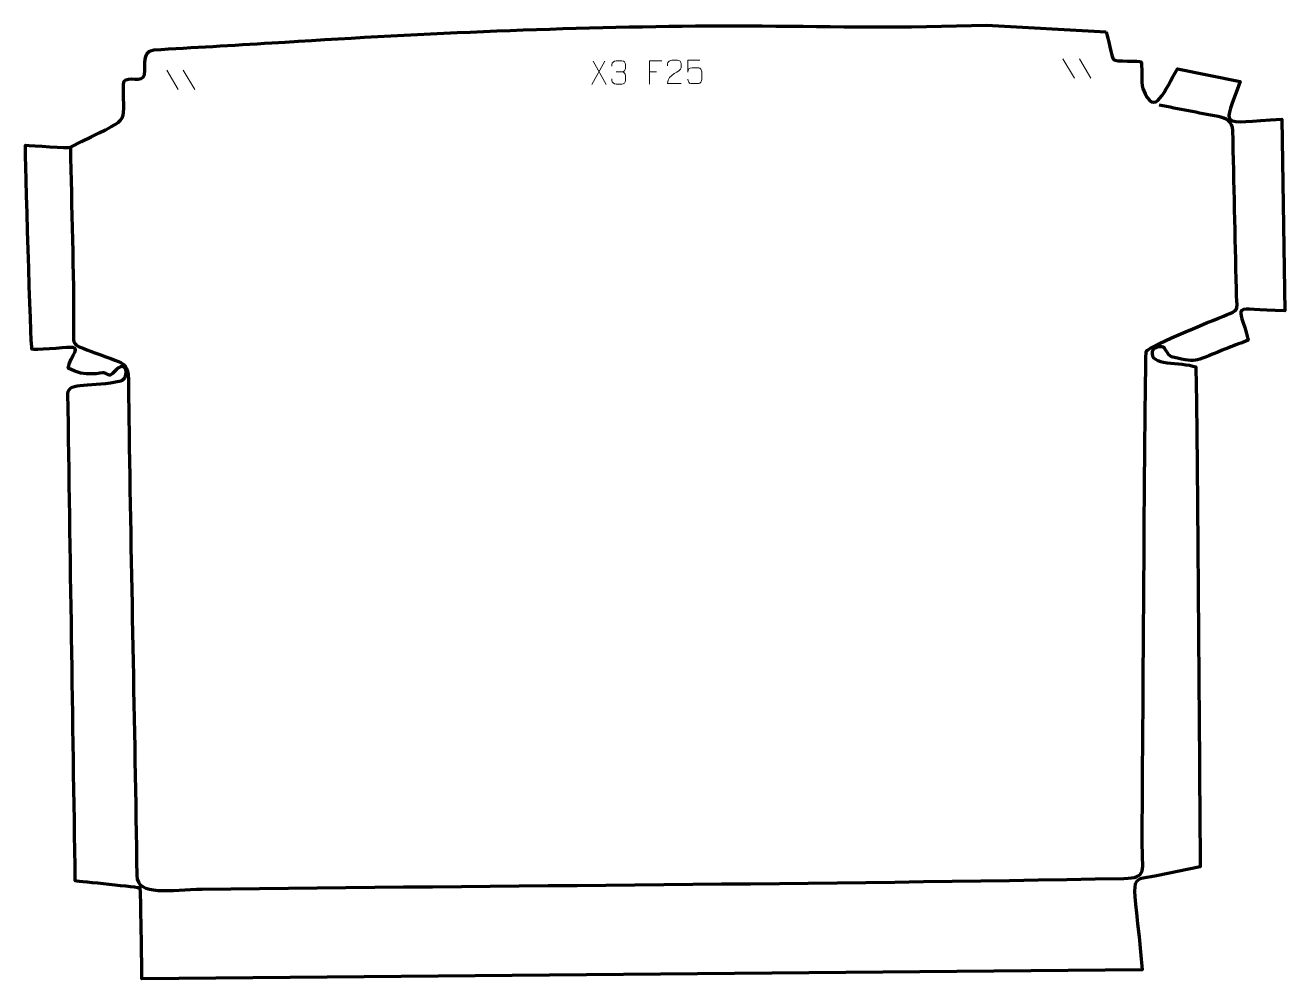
# Model space of a CAD drawing. Header units: millimetres. Extents: x -675 to 675, y -511 to 511.
import ezdxf

# ---------------------------------------------------------------- set-up
doc = ezdxf.new("R2010")
doc.units = ezdxf.units.MM
doc.header["$MEASUREMENT"] = 0
for name, color, linetype in [('layer 1', 7, 'Continuous'), ('layer 2', 7, 'Continuous'), ('layer 3', 7, 'Continuous')]:
    doc.layers.add(name, color=color, linetype=linetype)

msp = doc.modelspace()

# ---------------------------------------------------------------- linework, layer by layer
at = {"layer": 'layer 1', "color": 250, "lineweight": 9}
for points, knots in [([(-46.4896, 467.1006), (-46.4896, 467.1006), (-46.4896, 468.9578), (-46.4896, 468.9578), (-46.4896, 468.9578), (-46.5039, 470.6997), (-43.8394, 472.8178), (-41.7803, 472.7951), (-41.7803, 472.7951), (-39.7162, 472.7951), (-37.6522, 472.7951), (-35.5885, 472.7951), (-35.5885, 472.7951), (-33.394, 472.8039), (-31.7957, 470.9571), (-31.7513, 469.045), (-31.7513, 469.045), (-31.7517, 467.6099), (-31.7517, 466.1748), (-31.7513, 464.7393), (-31.7513, 464.7393), (-31.7999, 463.0858), (-33.4025, 460.8558), (-35.6008, 460.8658), (-35.6008, 460.8658), (-33.3971, 460.8546), (-31.7891, 459.0514), (-31.7351, 456.9919), (-31.7351, 456.9919), (-31.7355, 455.2072), (-31.7355, 453.4225), (-31.7351, 451.6374), (-31.7351, 451.6374), (-31.725, 449.576), (-33.7799, 447.8129), (-35.6008, 447.821), (-35.6008, 447.821), (-37.6661, 447.8213), (-39.7313, 447.8213), (-41.7969, 447.821), (-41.7969, 447.821), (-43.9655, 447.8325), (-46.4965, 450.2327), (-46.5151, 451.6945), (-46.5151, 451.6945), (-46.5151, 451.6945), (-46.5151, 453.6031), (-46.5151, 453.6031)], [0, 0, 0, 0, 0.076923077, 0.076923077, 0.076923077, 0.076923077, 0.153846154, 0.153846154, 0.153846154, 0.153846154, 0.230769231, 0.230769231, 0.230769231, 0.230769231, 0.307692308, 0.307692308, 0.307692308, 0.307692308, 0.384615385, 0.384615385, 0.384615385, 0.384615385, 0.461538462, 0.461538462, 0.461538462, 0.461538462, 0.538461538, 0.538461538, 0.538461538, 0.538461538, 0.615384615, 0.615384615, 0.615384615, 0.615384615, 0.692307692, 0.692307692, 0.692307692, 0.692307692, 0.769230769, 0.769230769, 0.769230769, 0.769230769, 0.846153846, 0.846153846, 0.846153846, 0.846153846, 1, 1, 1, 1]), ([(27.9798, 448.586), (23.0654, 448.5863), (18.151, 448.5863), (13.2369, 448.586), (13.2369, 448.586), (13.2369, 458.5183), (27.8879, 461.1595), (27.9798, 465.4698), (27.9798, 465.4698), (27.9795, 466.8939), (27.9795, 468.3176), (27.9798, 469.7409), (27.9798, 469.7409), (27.9629, 471.818), (25.8401, 473.5428), (24.1691, 473.5601), (24.1691, 473.5601), (22.0959, 473.5597), (20.023, 473.5597), (17.9506, 473.5601), (17.9506, 473.5601), (16.1285, 473.5766), (13.3038, 471.7845), (13.2369, 469.6909), (13.2369, 469.6909), (13.2369, 469.6909), (13.2369, 467.6361), (13.2369, 467.6361)], [0, 0, 0, 0, 0.125, 0.125, 0.125, 0.125, 0.25, 0.25, 0.25, 0.25, 0.375, 0.375, 0.375, 0.375, 0.5, 0.5, 0.5, 0.5, 0.625, 0.625, 0.625, 0.625, 0.75, 0.75, 0.75, 0.75, 1, 1, 1, 1]), ([(47.9739, 473.4919), (47.9739, 473.4919), (35.1222, 473.4919), (35.1222, 473.4919), (35.1222, 473.4919), (35.1225, 469.2613), (35.1225, 465.0304), (35.1222, 460.7992), (35.1222, 460.7992), (35.1219, 464.1093), (36.7529, 465.1811), (39.5649, 465.2416), (39.5649, 465.2416), (42.0045, 465.2419), (44.444, 465.2419), (46.8832, 465.2416), (46.8832, 465.2416), (48.533, 465.2484), (50.0079, 462.8679), (50.0364, 460.7992), (50.0364, 460.7992), (50.0361, 458.2119), (50.0361, 455.6243), (50.0364, 453.0366), (50.0364, 453.0366), (50.0826, 451.0772), (48.5832, 448.6409), (46.9573, 448.5824), (46.9573, 448.5824), (45.0008, 448.5827), (40.1058, 448.5827), (38.1488, 448.5824), (38.1488, 448.5824), (36.3033, 448.5736), (35.1962, 450.5384), (35.1754, 453.0895)], [0, 0, 0, 0, 0.1, 0.1, 0.1, 0.1, 0.2, 0.2, 0.2, 0.2, 0.3, 0.3, 0.3, 0.3, 0.4, 0.4, 0.4, 0.4, 0.5, 0.5, 0.5, 0.5, 0.6, 0.6, 0.6, 0.6, 0.7, 0.7, 0.7, 0.7, 0.8, 0.8, 0.8, 0.8, 1, 1, 1, 1]), ([(7.0242, 472.7351), (7.0242, 472.7351), (-5.8498, 472.7351), (-5.8498, 472.7351), (-5.8498, 472.7351), (-5.8498, 472.7351), (-5.8498, 447.7815), (-5.8498, 447.7815)], [0, 0, 0, 0, 0.333333333, 0.333333333, 0.333333333, 0.333333333, 1, 1, 1, 1])]:
    msp.add_open_spline(points, degree=3, knots=knots, dxfattribs=at)
for points in [[(437.2393, 474.9666), (437.2393, 474.9666), (449.6036, 454.4223), (449.6036, 454.4223)], [(454.9692, 474.9666), (454.9692, 474.9666), (467.3335, 454.4223), (467.3335, 454.4223)], [(-523.6509, 462.661), (-523.6509, 462.661), (-511.2866, 442.1167), (-511.2866, 442.1167)], [(-505.921, 462.661), (-505.921, 462.661), (-493.5567, 442.1167), (-493.5567, 442.1167)], [(-54.0726, 472.4583), (-54.0726, 472.4583), (-67.8132, 447.5625), (-67.8132, 447.5625)], [(-66.3586, 472.4583), (-66.3586, 472.4583), (-52.618, 447.5048), (-52.618, 447.5048)], [(-41.7799, 460.8554), (-41.7799, 460.8554), (-35.5835, 460.8554), (-35.5835, 460.8554)], [(-5.8498, 460.8554), (-5.8498, 460.8554), (1.3183, 460.8554), (1.3183, 460.8554)]]:
    msp.add_open_spline(points, degree=3, dxfattribs=at)
at = {"layer": 'layer 2', "color": 22, "lineweight": 158}
msp.add_open_spline([(483.8419, 503.9101), (483.8419, 503.9101), (355.3509, 511.0047), (355.3509, 511.0047), (355.3509, 511.0047), (355.3509, 511.0047), (274.9455, 509.4281), (274.9455, 509.4281), (274.9455, 509.4281), (198.2634, 508.6764), (118.5912, 510.9243), (43.1886, 510.2164), (43.1886, 510.2164), (-108.2705, 508.7945), (-259.7632, 501.8397), (-410.8657, 492.0857), (-410.8657, 492.0857), (-452.9689, 489.3678), (-495.5651, 487.3241), (-537.5708, 484.5651), (-537.5708, 484.5651), (-552.8966, 483.5585), (-543.7562, 460.5946), (-548.8332, 455.3536), (-548.8332, 455.3536), (-554.0527, 449.9654), (-569.9639, 457.9672), (-570.1686, 447.9206), (-570.1686, 447.9206), (-571.1594, 399.2939), (-558.335, 415.9119), (-627.0081, 380.2221), (-627.0081, 380.2221), (-629.3442, 379.008), (-667.6044, 382.3249), (-675.2656, 382.3063), (-675.2656, 382.3063), (-675.4987, 374.2014), (-669.6419, 164.9711), (-668.2279, 163.704), (-668.2279, 163.704), (-666.993, 162.5974), (-632.7753, 165.3971), (-628.4278, 165.7061), (-628.4278, 165.7061), (-613.5632, 166.7627), (-627.041, 157.703), (-629.2806, 143.5668), (-629.2806, 143.5668), (-610.6784, 132.5866), (-593.5304, 139.2555), (-591.0989, 138.4637), (-591.0989, 138.4637), (-584.7867, 136.4082), (-585.3566, 133.6514), (-580.147, 139.5763), (-580.147, 139.5763), (-566.1772, 155.4645), (-563.1189, 132.4902), (-573.0314, 129.9976), (-573.0314, 129.9976), (-602.9983, 122.4621), (-629.8495, 129.5757), (-629.658, 116.3027), (-629.658, 116.3027), (-627.1451, -57.8184), (-624.4019, -231.9792), (-621.8261, -406.1081), (-621.8261, -406.1081), (-616.7851, -406.6517), (-552.8116, -413.1575), (-552.1653, -413.8852), (-552.1653, -413.8852), (-551.5636, -414.5626), (-550.402, -502.3063), (-550.2547, -511.0032), (-550.2547, -511.0032), (-550.2547, -511.0032), (522.2441, -501.3054), (522.2441, -501.3054), (522.2441, -501.3054), (512.9728, -392.0606), (505.2579, -407.6126), (537.6572, -400.8237), (537.6572, -400.8237), (537.6572, -400.8237), (584.5218, -390.9398), (584.5218, -390.9398), (584.5218, -390.9398), (584.113, -341.1427), (580.9007, 138.9199), (579.7343, 144.799), (579.7343, 144.799), (563.968, 150.4929), (529.1459, 145.6074), (533.1439, 161.4188), (533.1439, 161.4188), (534.2776, 165.9025), (543.7143, 168.3831), (546.2295, 164.761), (546.2295, 164.761), (548.6494, 161.2761), (550.6203, 156.1587), (555.1852, 155.1776), (555.1852, 155.1776), (584.4978, 148.9262), (576.8627, 150.6161), (614.8145, 165.2576), (614.8145, 165.2576), (621.913, 167.9962), (629.0308, 170.7108), (636.1132, 173.4886), (636.1132, 173.4886), (625.212, 215.2071), (615.5148, 206.3791), (675.249, 204.8949), (675.249, 204.8949), (675.249, 204.8949), (671.9777, 410.227), (671.9777, 410.227), (671.9777, 410.227), (602.9856, 406.4752), (609.264, 399.2947), (627.3551, 450.793), (627.3551, 450.793), (627.3551, 450.793), (560.1959, 464.315), (560.1959, 464.315), (560.1959, 464.315), (546.5769, 441.9825), (535.6611, 409.2666), (523.152, 443.0621), (523.152, 443.0621), (520.8087, 449.3931), (522.5875, 469.9969), (521.1409, 471.7306), (521.1409, 471.7306), (519.9777, 473.1246), (493.1653, 471.8568), (491.5487, 474.1239), (491.5487, 474.1239), (489.8776, 476.4674), (485.1839, 498.3576), (483.8419, 503.9101)], degree=3, knots=[0, 0, 0, 0, 0.027027027, 0.027027027, 0.027027027, 0.027027027, 0.054054054, 0.054054054, 0.054054054, 0.054054054, 0.081081081, 0.081081081, 0.081081081, 0.081081081, 0.108108108, 0.108108108, 0.108108108, 0.108108108, 0.135135135, 0.135135135, 0.135135135, 0.135135135, 0.162162162, 0.162162162, 0.162162162, 0.162162162, 0.189189189, 0.189189189, 0.189189189, 0.189189189, 0.216216216, 0.216216216, 0.216216216, 0.216216216, 0.243243243, 0.243243243, 0.243243243, 0.243243243, 0.27027027, 0.27027027, 0.27027027, 0.27027027, 0.297297297, 0.297297297, 0.297297297, 0.297297297, 0.324324324, 0.324324324, 0.324324324, 0.324324324, 0.351351351, 0.351351351, 0.351351351, 0.351351351, 0.378378378, 0.378378378, 0.378378378, 0.378378378, 0.405405405, 0.405405405, 0.405405405, 0.405405405, 0.432432432, 0.432432432, 0.432432432, 0.432432432, 0.459459459, 0.459459459, 0.459459459, 0.459459459, 0.486486486, 0.486486486, 0.486486486, 0.486486486, 0.513513514, 0.513513514, 0.513513514, 0.513513514, 0.540540541, 0.540540541, 0.540540541, 0.540540541, 0.567567568, 0.567567568, 0.567567568, 0.567567568, 0.594594595, 0.594594595, 0.594594595, 0.594594595, 0.621621622, 0.621621622, 0.621621622, 0.621621622, 0.648648649, 0.648648649, 0.648648649, 0.648648649, 0.675675676, 0.675675676, 0.675675676, 0.675675676, 0.702702703, 0.702702703, 0.702702703, 0.702702703, 0.72972973, 0.72972973, 0.72972973, 0.72972973, 0.756756757, 0.756756757, 0.756756757, 0.756756757, 0.783783784, 0.783783784, 0.783783784, 0.783783784, 0.810810811, 0.810810811, 0.810810811, 0.810810811, 0.837837838, 0.837837838, 0.837837838, 0.837837838, 0.864864865, 0.864864865, 0.864864865, 0.864864865, 0.891891892, 0.891891892, 0.891891892, 0.891891892, 0.918918919, 0.918918919, 0.918918919, 0.918918919, 0.945945946, 0.945945946, 0.945945946, 0.945945946, 1, 1, 1, 1], dxfattribs=at)
at = {"layer": 'layer 3', "color": 177, "lineweight": 158}
msp.add_open_spline([(-627.0081, 380.2221), (-625.9359, 318.146), (-623.2963, 243.424), (-623.6279, 184.2723), (-623.6279, 184.2723), (-623.7357, 165.0533), (-625.9096, 169.8607), (-595.3781, 157.9068), (-595.3781, 157.9068), (-559.5316, 143.872), (-565.394, 155.6263), (-564.3972, 89.3988), (-564.3972, 89.3988), (-561.9411, -73.7906), (-558.2016, -237.186), (-555.8261, -400.3257), (-555.8261, -400.3257), (-555.4951, -423.0591), (-518.5931, -415.2885), (-485.6973, -414.8913), (-485.6973, -414.8913), (-157.7884, -410.9321), (176.9115, -409.6701), (502.5942, -403.4481), (502.5942, -403.4481), (528.6436, -402.9504), (522.1235, -395.648), (522.3149, -363.681), (522.3149, -363.681), (522.5859, -318.4215), (525.3895, 159.0635), (526.5929, 161.1547), (526.5929, 161.1547), (530.6117, 168.1385), (605.205, 197.4585), (616.3675, 202.0428), (616.3675, 202.0428), (626.5251, 206.2144), (623.8977, 206.4914), (623.3287, 228.3245), (623.3287, 228.3245), (622.0401, 284.9072), (620.7287, 341.4883), (619.5543, 398.0736), (619.5543, 398.0736), (619.3517, 407.8413), (612.2579, 411.5362), (603.6216, 413.1418), (603.6216, 413.1418), (582.5906, 417.0518), (561.5338, 421.2285), (540.5207, 425.2755)], degree=3, knots=[0, 0, 0, 0, 0.071428571, 0.071428571, 0.071428571, 0.071428571, 0.142857143, 0.142857143, 0.142857143, 0.142857143, 0.214285714, 0.214285714, 0.214285714, 0.214285714, 0.285714286, 0.285714286, 0.285714286, 0.285714286, 0.357142857, 0.357142857, 0.357142857, 0.357142857, 0.428571429, 0.428571429, 0.428571429, 0.428571429, 0.5, 0.5, 0.5, 0.5, 0.571428571, 0.571428571, 0.571428571, 0.571428571, 0.642857143, 0.642857143, 0.642857143, 0.642857143, 0.714285714, 0.714285714, 0.714285714, 0.714285714, 0.785714286, 0.785714286, 0.785714286, 0.785714286, 0.857142857, 0.857142857, 0.857142857, 0.857142857, 1, 1, 1, 1], dxfattribs=at)

doc.saveas('drawing.dxf')
